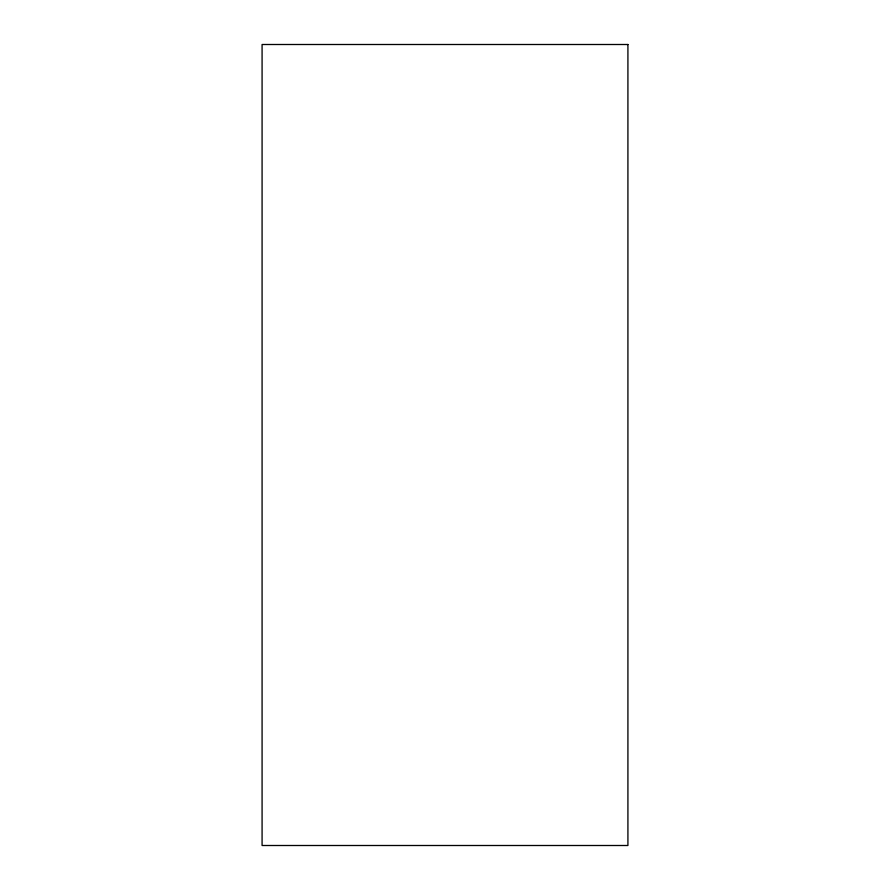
<?xml version="1.0" encoding="UTF-8"?>
<svg xmlns="http://www.w3.org/2000/svg" width="890" height="890" viewBox="0 0 890 890"><rect width="100%" height="100%" fill="white"/><g stroke="black" fill="none" stroke-linecap="round" stroke-linejoin="round"><path stroke-width="1.33" d="M627.917 44.5L262.083 44.5L262.083 845.5L627.917 845.5L627.917 44.5"/></g></svg>
